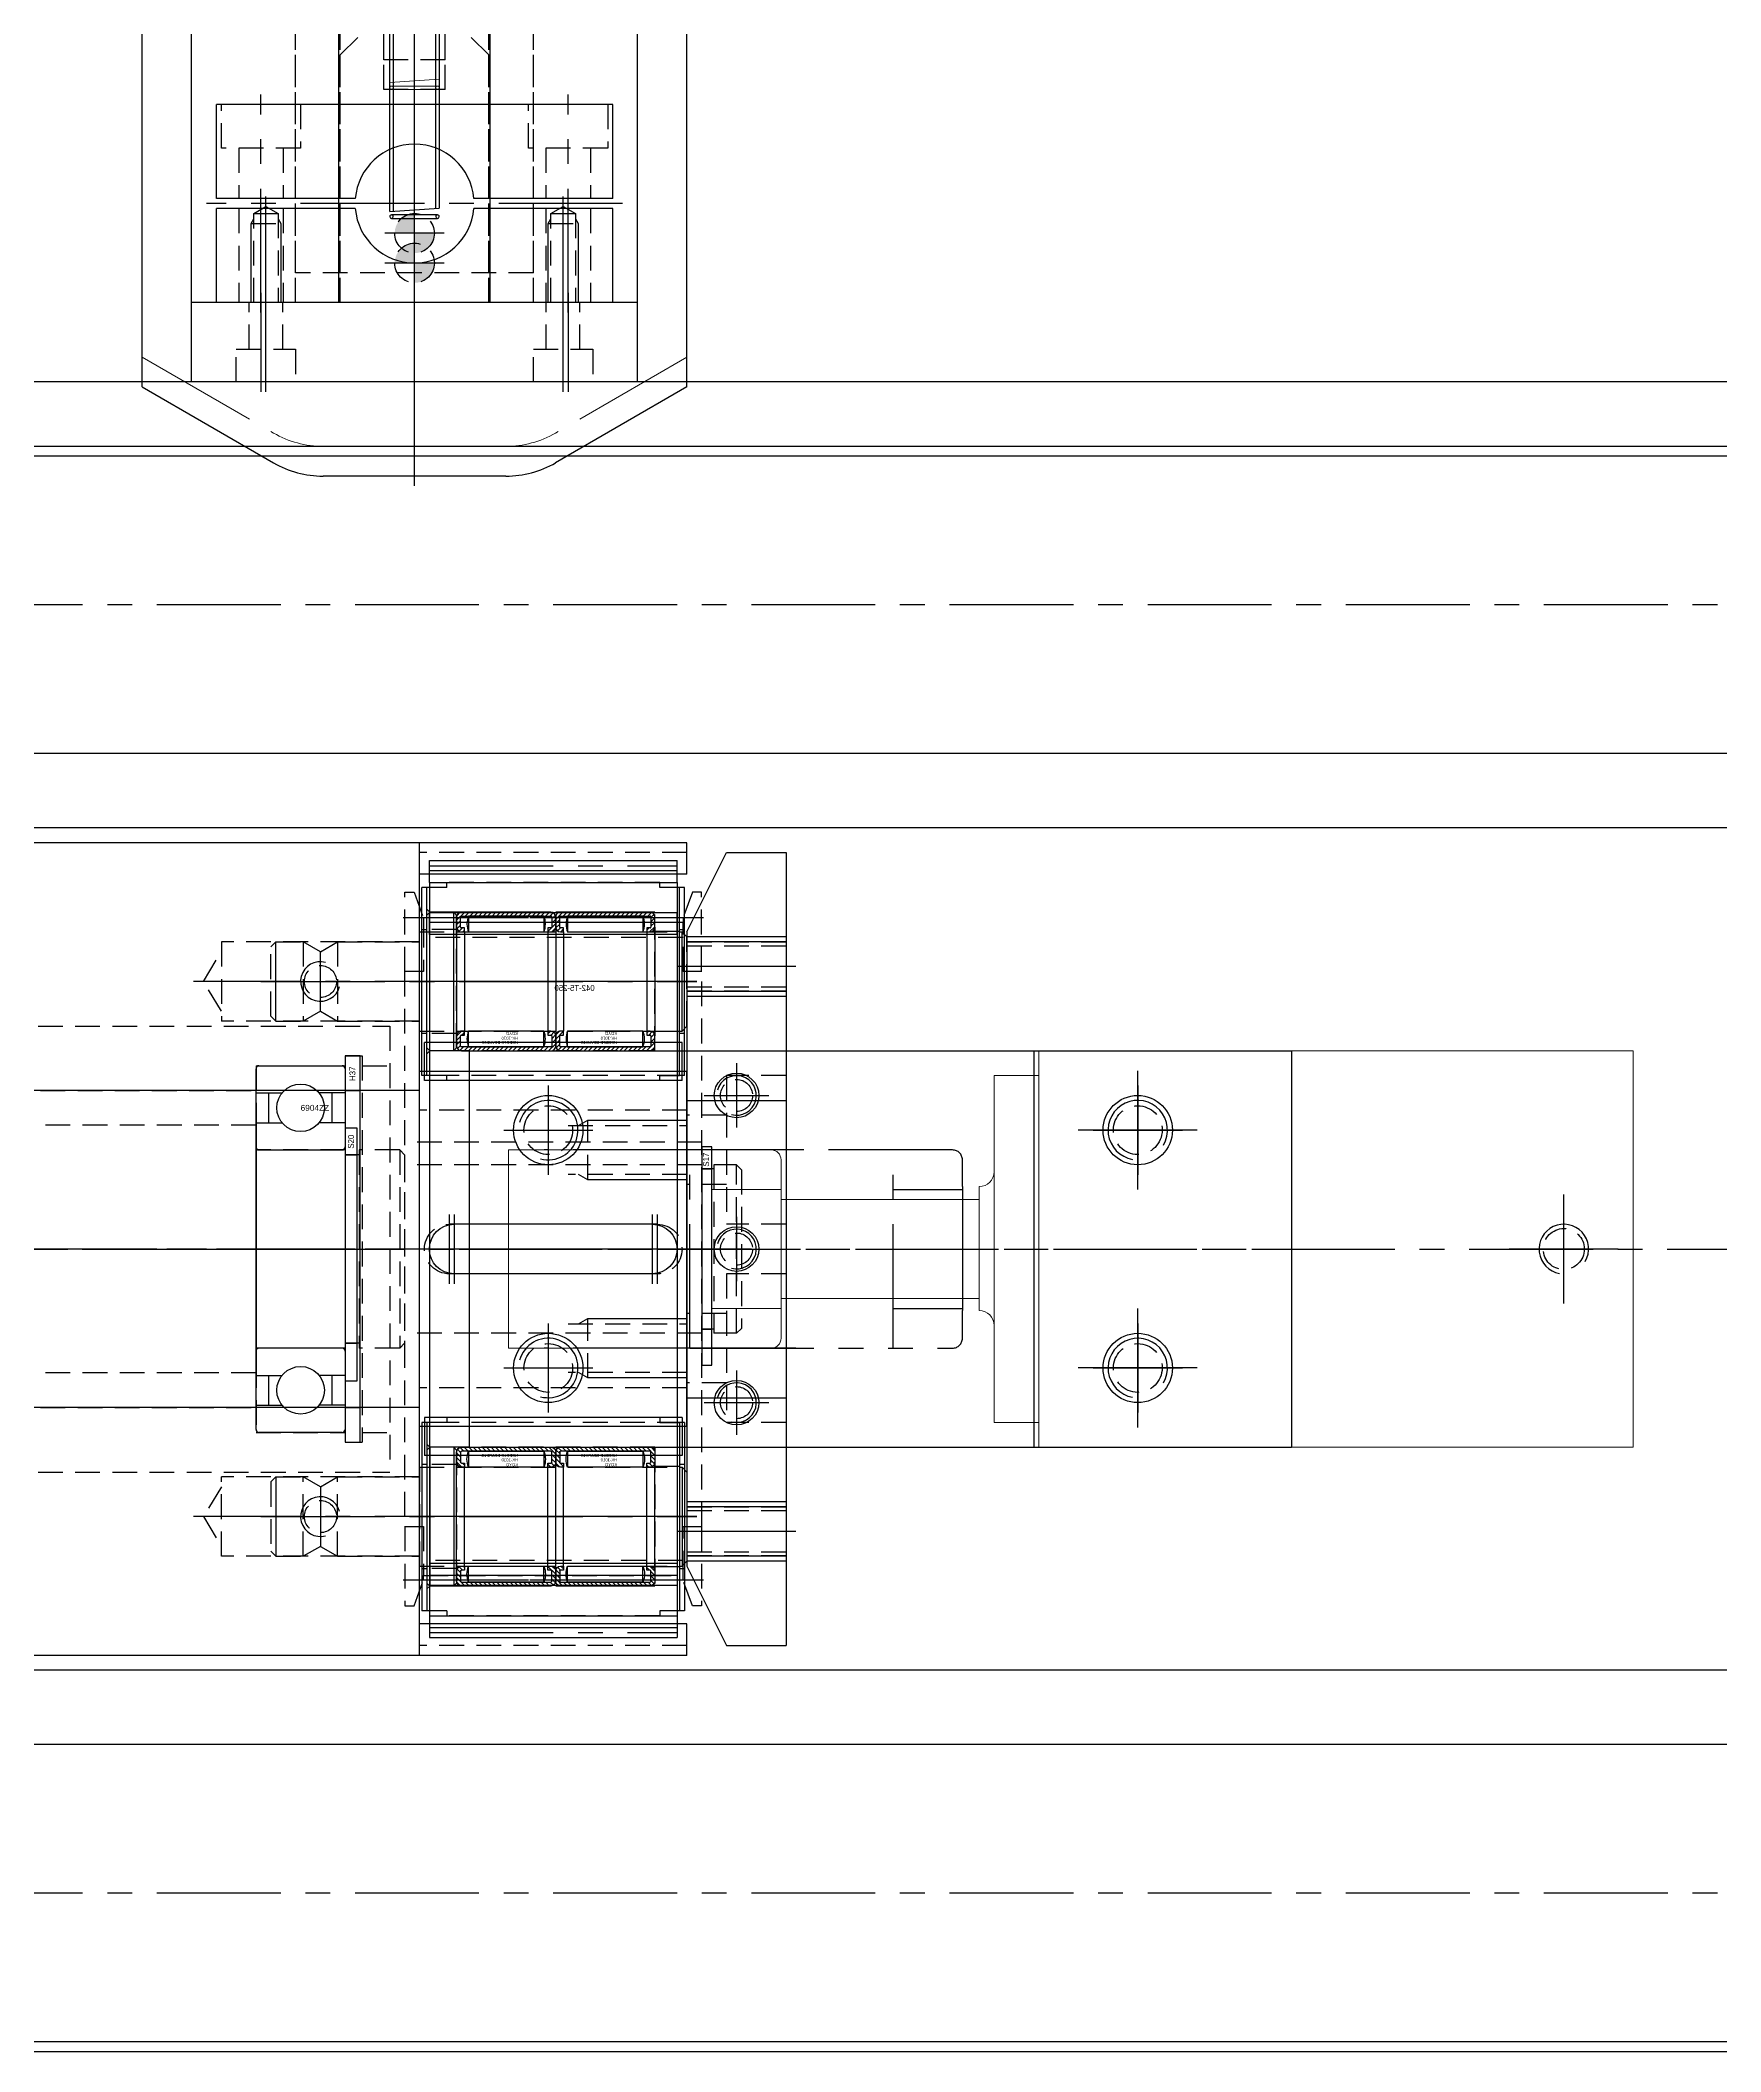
# Model space of a CAD drawing. Header units: inches. Extents: x 0 to 23821, y 0 to 11279.
# Drawn here: x 7632.9 to 7802.5, y 5111.8 to 5314.8 of the extents above; entities that cross this region are included whole.
import ezdxf
from ezdxf.enums import TextEntityAlignment as Align

# ---------------------------------------------------------------- set-up
doc = ezdxf.new("R2010")
doc.units = ezdxf.units.IN
doc.header["$LTSCALE"] = 10
doc.header["$MEASUREMENT"] = 0
for name, pattern in [('CENTER', [2, 1.25, -0.25, 0.25, -0.25]), ('HIDDEN', [0.375, 0.25, -0.125]), ('PHANTOM', [2.5, 1.25, -0.25, 0.25, -0.25, 0.25, -0.25])]:
    doc.linetypes.add(name, pattern=pattern)
doc.layers.get('Defpoints').update_dxf_attribs({"color": 8})
for name, color, linetype in [('11', 1, 'CENTER'), ('22', 2, 'HIDDEN'), ('44', 4, 'Continuous'), ('55', 5, 'Continuous'), ('66', 6, 'PHANTOM'), ('77', 40, 'HIDDEN'), ('99', 181, 'Continuous'), ('A', 8, 'Continuous'), ('B', 123, 'Continuous'), ('BOM-T', 4, 'Continuous'), ('G', 231, 'Continuous'), ('T', 3, 'Continuous'), ('Y', 60, 'Continuous')]:
    doc.layers.add(name, color=color, linetype=linetype)
doc.layers.add('33', color=3, linetype='PHANTOM', lineweight=9)
doc.layers.add('88', color=35, linetype='Continuous', lineweight=5)
doc.styles.add('SCI', font='')
doc.styles.get("Standard").update_dxf_attribs({"font": 'arial.ttf'})
doc.styles.get('SCI').set_extended_font_data('Gulim')
doc.dimstyles.new('SCH', dxfattribs={"dimtxt": 2.5, "dimasz": 2, "dimexe": 1.25, "dimexo": 0.625, "dimtad": 1, "dimdec": 8, "dimtxsty": 'SCI', "dimcen": 2.5, "dimclrd": 4, "dimclre": 4, "dimclrt": 7, "dimadec": 8, "dimazin": 2, "dimtfac": 1, "dimtdec": 8, "dimtmove": 0, "dimatfit": 3, "dimfxl": 1, "dimarcsym": 0})
pattern_1 = [(45, (0, 0), (-0.224506, 0.224506), [])]

# ---------------------------------------------------------------- blocks, each defined once
blk = doc.blocks.new('A$C21f345d0')
for p, q in [((6520, -12), (280, -12)), ((6520, -57), (280, -57)), ((6520, -142), (280, -142))]:
    blk.add_line(p, q)
at = {"layer": '11'}
for p, q in [((6520, -34.5), (280, -34.5)), ((279.95, -99.5), (6520, -99.5)), ((6520, -164.5), (280, -164.5))]:
    blk.add_line(p, q, dxfattribs=at)
at = {"layer": 'B'}
for p, q in [((6520, -19.5), (280, -19.5)), ((6520, -49.5), (280, -49.5)), ((6520, -149.5), (280, -149.5)), ((6520, -179.5), (280, -179.5))]:
    blk.add_line(p, q, dxfattribs=at)
at = {"layer": 'G'}
for p, q in [((6520, -18.5), (280, -18.5)), ((6520, -180.5), (280, -180.5))]:
    blk.add_line(p, q, dxfattribs=at)
blk = doc.blocks.new('A$Cc1844e05')
for p, q in [((-26.5, 5), (-27, 4.5)), ((-27, 4.5), (-27, -4.5)), ((0, 5), (-26.5, 5)), ((0, 5), (0, -5)), ((8.27, 4), (0, 4)), ((10, 3), (8.27, 4)), ((8.27, -4), (8.27, 4)), ((10, 3), (11.73, 4)), ((10, 3), (10, -3)), ((14.5, 4), (11.73, 4)), ((11.73, -4), (11.73, 4)), ((14.5, 4), (15, 3.5)), ((15, 3.5), (15, -3.5)), ((8.27, -4), (0, -4)), ((10, -3), (8.27, -4)), ((10, -3), (11.73, -4)), ((14.5, -4), (11.73, -4)), ((15, -3.5), (14.5, -4)), ((-27, -4.5), (-26.5, -5)), ((0, -5), (-26.5, -5))]:
    blk.add_line(p, q)
at = {"layer": '11'}
blk.add_line((16, 0), (-28, 0), dxfattribs=at)
at = {"layer": 'A'}
for p, q in [((-26.5, 5), (-26.5, -5)), ((14.5, 4), (14.5, -4))]:
    blk.add_line(p, q, dxfattribs=at)
blk = doc.blocks.new('A$Ce1fca09c')
h = blk.add_hatch()
h.set_pattern_fill('ANSI31', color=256, scale=0.1)
h.set_pattern_definition(pattern_1)
edge = h.paths.add_edge_path()
edge.add_line((9.2, 5.4), (9.2, 5))
edge.add_line((9.2, 5), (9.52, 5))
edge.add_arc((9.52, 5.48), 0.48, 270, 360)
edge.add_line((10, 5.48), (10, 6.52))
edge.add_arc((9.52, 6.52), 0.48, 0, 90)
edge.add_line((9.52, 7), (0.48, 7))
edge.add_arc((0.48, 6.52), 0.48, 90, 180)
edge.add_line((0, 6.52), (0, 5.48))
edge.add_arc((0.48, 5.48), 0.48, 180, 270)
edge.add_line((0.48, 5), (0.8, 5))
edge.add_line((0.8, 5), (0.8, 5.4))
edge.add_line((0.8, 5.4), (0.48, 5.4))
edge.add_line((0.48, 5.4), (0.4, 5.48))
edge.add_line((0.4, 5.48), (0.4, 6.52))
edge.add_line((0.4, 6.52), (0.48, 6.6))
edge.add_line((0.48, 6.6), (9.52, 6.6))
edge.add_line((9.52, 6.6), (9.6, 6.52))
edge.add_line((9.6, 6.52), (9.6, 5.48))
edge.add_line((9.6, 5.48), (9.52, 5.4))
edge.add_line((9.52, 5.4), (9.2, 5.4))
h = blk.add_hatch()
h.set_pattern_fill('ANSI31', color=256, scale=0.1)
h.set_pattern_definition(pattern_1)
edge = h.paths.add_edge_path()
edge.add_line((9.2, -5.4), (9.52, -5.4))
edge.add_line((9.52, -5.4), (9.6, -5.48))
edge.add_line((9.6, -5.48), (9.6, -6.52))
edge.add_line((9.6, -6.52), (9.52, -6.6))
edge.add_line((9.52, -6.6), (0.48, -6.6))
edge.add_line((0.48, -6.6), (0.4, -6.52))
edge.add_line((0.4, -6.52), (0.4, -5.48))
edge.add_line((0.4, -5.48), (0.48, -5.4))
edge.add_line((0.48, -5.4), (0.8, -5.4))
edge.add_line((0.8, -5.4), (0.8, -5))
edge.add_line((0.8, -5), (0.48, -5))
edge.add_arc((0.48, -5.48), 0.48, 90, 180)
edge.add_line((0, -5.48), (0, -6.52))
edge.add_arc((0.48, -6.52), 0.48, 180, 270)
edge.add_line((0.48, -7), (9.52, -7))
edge.add_arc((9.52, -6.52), 0.48, 270, 360)
edge.add_line((10, -6.52), (10, -5.48))
edge.add_arc((9.52, -5.48), 0.48, 0, 90)
edge.add_line((9.52, -5), (9.2, -5))
edge.add_line((9.2, -5), (9.2, -5.4))
for p, q in [((0, 6.52), (0, 5.48)), ((0.4, 5.48), (0.4, 6.52)), ((9.52, 7), (0.48, 7)), ((0.48, 6.6), (9.52, 6.6)), ((1.2, 6.6), (1.2, 5)), ((8.8, 6.6), (1.2, 6.6)), ((8.8, 6.6), (8.8, 5)), ((9.6, 6.52), (9.6, 5.48)), ((10, 5.48), (10, 6.52)), ((0, -5.48), (0, 5.48)), ((0.8, 5.4), (0.48, 5.4)), ((0.48, 5), (0.8, 5)), ((0.8, 5), (0.8, 5.4)), ((0.8, -5), (0.8, 5)), ((1.2, 5), (8.8, 5)), ((9.2, 5.4), (9.2, 5)), ((9.52, 5.4), (9.2, 5.4)), ((9.2, 5), (9.52, 5)), ((9.2, -5), (9.2, 5)), ((10, -5.48), (10, 5.48)), ((0, -5.48), (0, -6.52)), ((0.4, -6.52), (0.4, -5.48)), ((0.8, -5), (0.48, -5)), ((0.48, -5.4), (0.8, -5.4)), ((0.8, -5.4), (0.8, -5)), ((1.2, -6.6), (1.2, -5)), ((8.8, -5), (1.2, -5)), ((8.8, -6.6), (8.8, -5)), ((9.52, -5), (9.2, -5)), ((9.2, -5), (9.2, -5.4)), ((9.2, -5.4), (9.52, -5.4)), ((9.6, -5.48), (9.6, -6.52)), ((10, -6.52), (10, -5.48)), ((9.52, -6.6), (0.48, -6.6)), ((0.48, -7), (9.52, -7)), ((1.2, -6.6), (8.8, -6.6))]:
    blk.add_line(p, q)
for centre, radius, start, end in [((0.48, 6.52), 0.48, 90, 180), ((0.48, 6.52), 0.08, 90, 180), ((3.12, 5.8), 2.08, 157.3801, 202.6199), ((6.88, 5.8), 2.08, 337.3801, 22.6199), ((9.52, 6.52), 0.48, 0, 90), ((9.52, 6.52), 0.08, 0, 90), ((0.48, 5.48), 0.48, 180, 270), ((0.48, 5.48), 0.08, 180, 270), ((9.52, 5.48), 0.48, 270, 0), ((9.52, 5.48), 0.08, 270, 0), ((0.48, -5.48), 0.48, 90, 180), ((0.48, -5.48), 0.08, 90, 180), ((3.12, -5.8), 2.08, 157.3801, 202.6199), ((6.88, -5.8), 2.08, 337.3801, 22.6199), ((9.52, -5.48), 0.48, 0, 90), ((9.52, -5.48), 0.08, 0, 90), ((0.48, -6.52), 0.48, 180, 270), ((0.48, -6.52), 0.08, 180, 270), ((9.52, -6.52), 0.08, 270, 0), ((9.52, -6.52), 0.48, 270, 0)]:
    blk.add_arc(centre, radius, start, end)
at = {"layer": '11'}
blk.add_line((-1, 0), (11, 0), dxfattribs=at)
at = {"layer": 'BOM-T', "color": 4}
for s, p in [('NEEDLE BEARING', (3.81, 6.01)), ('HK-1010', (3.81, 5.58)), ('KOYO', (3.81, 5.09))]:
    blk.add_text(s, height=0.3, dxfattribs=at).set_placement(p)
blk = doc.blocks.new('A$C6554669a')
for p, q in [((0, 6.7), (0.3, 7)), ((0, 6.7), (0, -6.7)), ((0.3, 7), (2.7, 7)), ((2.7, 7), (3, 6.7)), ((3, 6.7), (3, -6.7)), ((0, -6.7), (0.3, -7)), ((0.3, -7), (2.7, -7)), ((2.7, -7), (3, -6.7))]:
    blk.add_line(p, q)
at = {"layer": '11'}
blk.add_line((-1, 0), (4, 0), dxfattribs=at)
at = {"layer": '22'}
for p, q in [((0, 5.25), (3, 5.25)), ((0, -5.25), (3, -5.25))]:
    blk.add_line(p, q, dxfattribs=at)
at = {"layer": 'A'}
for p, q in [((0.3, 7), (0.3, -7)), ((2.7, 7), (2.7, -7))]:
    blk.add_line(p, q, dxfattribs=at)
blk = doc.blocks.new('A$Cc8268a15')
for p, q in [((0.03, 9.3), (0.03, -9.7)), ((0.03, 9.3), (0.53, 9.3)), ((0.53, 9.3), (0.53, -9.7)), ((0.03, -9.7), (0.53, -9.7))]:
    blk.add_line(p, q)
at = {"layer": '11'}
blk.add_line((-0.97, -0.2), (1.53, -0.2), dxfattribs=at)
at = {"layer": '22'}
for p, q in [((0.03, 5.05), (0.53, 5.05)), ((0.53, -5.45), (0.03, -5.45))]:
    blk.add_line(p, q, dxfattribs=at)
blk = doc.blocks.new('A$C68f490c2')
for p, q in [((0, 9.5), (0, -9.5)), ((2, 9.5), (0, 9.5)), ((2, 10), (2, 9.5)), ((2, 10), (23.5, 10)), ((23.5, 10), (23.5, 9.5)), ((23.5, 9.5), (25.5, 9.5)), ((25.5, 9.5), (25.5, -9.5)), ((2.5, 7), (2.5, -7)), ((2.5, 7), (25.2, 7)), ((25.2, 7), (25.5, 7.3)), ((0, 5.05), (2.5, 5.05)), ((0, -5.05), (2.5, -5.05)), ((2.5, -7), (25.2, -7)), ((25.2, -7), (25.5, -7.3)), ((0, -9.5), (2, -9.5)), ((2, -9.5), (2, -10)), ((2, -10), (23.5, -10)), ((23.5, -9.5), (23.5, -10)), ((23.5, -9.5), (25.5, -9.5))]:
    blk.add_line(p, q)
at = {"layer": '11'}
blk.add_line((-1, 0), (26.5, 0), dxfattribs=at)
at = {"layer": 'A'}
blk.add_line((25.2, 7), (25.2, -7), dxfattribs=at)
blk = doc.blocks.new('A$C0417e222')
for p, q in [((-13, 0.5), (13, 0.5)), ((-13, 0.5), (-13, -3.33)), ((13, 0.5), (13, -3.33)), ((-13, -3.33), (13, -3.33))]:
    blk.add_line(p, q)
at = {"layer": '22'}
blk.add_line((-13, 0), (13, 0), dxfattribs=at)
blk = doc.blocks.new('A$C01905758')
for p, q in [((-161, 37.82), (-161, 41)), ((161, 41), (-161, 41)), ((-134, -41), (-134, 41)), ((134, -41), (134, 41)), ((161, 37.82), (161, 41)), ((-134, 37.82), (-161, 37.82)), ((161, 37.82), (134, 37.82)), ((-161, -17.92), (-161, 17.92)), ((-134, 17.92), (-161, 17.92)), ((161, 17.92), (134, 17.92)), ((161, -17.92), (161, 17.92)), ((134, 16), (-134, 16)), ((134, -16), (-134, -16)), ((-134, -17.92), (-161, -17.92)), ((161, -17.92), (134, -17.92)), ((-161, -41), (-161, -37.82)), ((-134, -37.82), (-161, -37.82)), ((161, -37.82), (134, -37.82)), ((161, -41), (161, -37.82)), ((161, -41), (-161, -41))]:
    blk.add_line(p, q)
for centre, radius in [((0, 0), 15), ((-62, 0), 7), ((0, 0), 6.1), ((62, 0), 7), ((-62, 0), 4.5), ((62, 0), 4.5)]:
    blk.add_circle(centre, radius)
at = {"layer": '11'}
for p, q in [((0, -46), (0, 46)), ((-124, 24), (-124, 30)), ((124, 24), (124, 30)), ((-162, 27), (-111.2, 27)), ((162, 27), (111.2, 27)), ((-147, 16), (-147, 8)), ((147, 16), (147, 8)), ((-151, 12), (-143, 12)), ((143, 12), (151, 12)), ((-162, 10), (-146.58, 10)), ((-62, -9), (-62, 9)), ((62, -9), (62, 9)), ((162, 10), (146.58, 10)), ((166, 0), (-166, 0)), ((-147, -8), (-147, -16)), ((147, -8), (147, -16)), ((-162, -10), (-146.58, -10)), ((162, -10), (146.58, -10)), ((-151, -12), (-143, -12)), ((143, -12), (151, -12)), ((-124, -24), (-124, -30)), ((124, -24), (124, -30)), ((-162, -27), (-111.2, -27)), ((162, -27), (111.2, -27))]:
    blk.add_line(p, q, dxfattribs=at)
at = {"layer": '22'}
for p, q in [((-134, 40), (-161, 40)), ((161, 40), (134, 40)), ((-134, 31), (-114, 31)), ((-114, 31), (-114, 23)), ((114, 31), (114, 23)), ((134, 31), (114, 31)), ((-112.2, 27), (-114, 30)), ((112.2, 27), (114, 30)), ((-114, 24), (-112.2, 27)), ((114, 24), (112.2, 27)), ((-134, 23), (-114, 23)), ((134, 23), (114, 23)), ((-134, 14), (-161, 14)), ((-149, 12.46), (-161, 12.46)), ((-151, 7), (-151, 13)), ((161, 14), (134, 14)), ((149, 12.46), (161, 12.46)), ((151, 7), (151, 13)), ((-161, 7.54), (-149, 7.54)), ((161, 7.54), (149, 7.54)), ((-161, -7.54), (-149, -7.54)), ((-151, -7), (-151, -13)), ((149, -7.54), (161, -7.54)), ((151, -13), (151, -7)), ((-149, -12.46), (-161, -12.46)), ((-134, -14), (-161, -14)), ((161, -14), (134, -14)), ((161, -12.46), (149, -12.46)), ((-134, -23), (-114, -23)), ((-114, -31), (-114, -23)), ((-114, -24), (-112.2, -27)), ((114, -24), (112.2, -27)), ((114, -31), (114, -23)), ((134, -23), (114, -23)), ((-112.2, -27), (-114, -30)), ((112.2, -27), (114, -30)), ((-134, -31), (-114, -31)), ((134, -31), (114, -31)), ((-134, -40), (-161, -40)), ((161, -40), (134, -40))]:
    blk.add_line(p, q, dxfattribs=at)
for centre, radius in [((-147, 12), 2.46), ((147, 12), 2.46), ((-62, 0), 8), ((62, 0), 8), ((-147, -12), 2.46), ((147, -12), 2.46)]:
    blk.add_circle(centre, radius, dxfattribs=at)
at = {"layer": '77'}
for centre in [(-124, 27), (124, 27), (-124, -27), (124, -27)]:
    blk.add_circle(centre, 1.62, dxfattribs=at)
at = {"layer": 'T'}
for p, q in [((-151, 13), (-161, 13)), ((-150.06, 12.46), (-151, 13)), ((150.06, 12.46), (151, 13)), ((151, 13), (161, 13)), ((-161, 7), (-151, 7)), ((-151, 7), (-150.06, 7.54)), ((151, 7), (150.06, 7.54)), ((161, 7), (151, 7)), ((-161, -7), (-151, -7)), ((-151, -7), (-150.06, -7.54)), ((150.06, -7.54), (151, -7)), ((151, -7), (161, -7)), ((-151, -13), (-161, -13)), ((-150.06, -12.46), (-151, -13)), ((151, -13), (150.06, -12.46)), ((161, -13), (151, -13))]:
    blk.add_line(p, q, dxfattribs=at)
for centre, radius, start, end in [((-124, 27), 2, 195, 105), ((124, 27), 2, 75, 345), ((-147, 12), 3, 255, 165), ((147, 12), 3, 255, 165), ((-147, -12), 3, 255, 165), ((147, -12), 3, 255, 165), ((-124, -27), 2, 255, 165), ((124, -27), 2, 15, 285)]:
    blk.add_arc(centre, radius, start, end, dxfattribs=at)
blk = doc.blocks.new('A$C5400204d')
for p, q in [((-10, 22), (-6, 30)), ((-6, 30), (0, 30)), ((0, 30), (0, -50)), ((-10, 22), (-10, -42)), ((-10, -42), (-6, -50)), ((-6, -50), (0, -50))]:
    blk.add_line(p, q)
at = {"layer": '11'}
for p, q in [((1, 18.5), (-11, 18.5)), ((1, 0), (-11, 0)), ((1, -20), (-11, -20)), ((1, -38.5), (-11, -38.5))]:
    blk.add_line(p, q, dxfattribs=at)
at = {"layer": '22'}
for p, q in [((0, 20.96), (-10, 20.96)), ((0, 16.04), (-10, 16.04)), ((-6, 7.5), (-6, -7.5)), ((0, 7.5), (-6, 7.5)), ((-6, 3.5), (-10, 3.5)), ((-6, -3.5), (-10, -3.5)), ((0, -7.5), (-6, -7.5)), ((-6, -12.5), (-6, -27.5)), ((0, -12.5), (-6, -12.5)), ((-6, -16.5), (-10, -16.5)), ((-6, -23.5), (-10, -23.5)), ((0, -27.5), (-6, -27.5)), ((0, -36.04), (-10, -36.04)), ((0, -40.96), (-10, -40.96))]:
    blk.add_line(p, q, dxfattribs=at)
at = {"layer": 'T'}
for p, q in [((0, 21.5), (-10, 21.5)), ((0, 15.5), (-10, 15.5)), ((0, -35.5), (-10, -35.5)), ((0, -41.5), (-10, -41.5))]:
    blk.add_line(p, q, dxfattribs=at)
blk = doc.blocks.new('A$C0fd4e748')
for p, q in [((-2.2, 12.5), (-2.2, -12.5)), ((0, 12.5), (-2.2, 12.5)), ((-1.2, 12.5), (-1.2, -12.5)), ((0, 12.5), (0, -12.5)), ((0, -12.5), (-2.2, -12.5))]:
    blk.add_line(p, q)
at = {"layer": '11'}
blk.add_line((-1.68, 12.5), (-1.68, -12.5), dxfattribs=at)
blk = doc.blocks.new('A$Ce3385b7c')
at = {"layer": 'B'}
for p, q in [((307.2, -3), (307.2, -77)), ((332.2, -3), (332.2, -77))]:
    blk.add_line(p, q, dxfattribs=at)
blk.add_blockref('A$C01905758', (172.2, -40))
at = {"layer": '22', "rotation": 180}
blk.add_blockref('A$C68f490c2', (332.45, -13), dxfattribs=at)
at = {"layer": '22', "xscale": -1}
blk.add_blockref('A$C68f490c2', (332.45, -67), dxfattribs=at)
at = {"layer": '44', "rotation": 180}
for name, p in [('A$Cc8268a15', (306.98, -13.2)), ('A$Cc8268a15', (332.98, -13.2)), ('A$Ce1fca09c', (319.95, -13)), ('A$Ce1fca09c', (329.95, -13))]:
    blk.add_blockref(name, p, dxfattribs=at)
at = {"layer": '44', "xscale": -1}
for name, p in [('A$Cc8268a15', (306.98, -66.8)), ('A$Cc8268a15', (332.98, -66.8)), ('A$Ce1fca09c', (319.95, -67)), ('A$Ce1fca09c', (329.95, -67))]:
    blk.add_blockref(name, p, dxfattribs=at)
at = {"layer": '77', "rotation": 180}
for name, p in [('A$C6554669a', (309.95, -13)), ('A$Cc1844e05', (306.2, -13))]:
    blk.add_blockref(name, p, dxfattribs=at)
at = {"layer": '77', "xscale": -1}
for name, p in [('A$C6554669a', (309.95, -67)), ('A$Cc1844e05', (306.2, -67))]:
    blk.add_blockref(name, p, dxfattribs=at)
at = {"layer": 'B', "xscale": -1, "rotation": 90}
blk.add_blockref('A$C0fd4e748', (319.7, -3), dxfattribs=at)
at = {"layer": 'B', "rotation": 90}
blk.add_blockref('A$C0fd4e748', (319.7, -77), dxfattribs=at)
at = {"layer": 'G'}
blk.add_blockref('A$C5400204d', (343.2, -30), dxfattribs=at)
at = {"layer": 'Y', "rotation": 180}
blk.add_blockref('A$C0417e222', (319.7, -22.5), dxfattribs=at)
at = {"layer": 'Y', "xscale": -1}
blk.add_blockref('A$C0417e222', (319.7, -57.5), dxfattribs=at)
blk = doc.blocks.new('A$Cc53e3cec')
for p, q in [((-14.98, 28), (-14.98, 36)), ((-14.98, 36), (-14.04, 36)), ((-14.04, 36), (-13.1, 33.42)), ((14.04, 36), (13.1, 33.42)), ((14.98, 36), (14.04, 36)), ((14.98, 28), (14.98, 36)), ((-13.1, 33.42), (-13.1, 32.94)), ((-13.1, 28), (-13.1, 32.94)), ((-13.1, 32.94), (13.1, 32.94)), ((13.1, 33.42), (13.1, 32.94)), ((13.1, 32.94), (13.1, 28)), ((-13.1, 31.44), (13.1, 31.44)), ((-15, 28), (-13.1, 28)), ((-15, -28), (-15, 28)), ((13.1, 28), (15, 28)), ((15, 28), (15, -28)), ((-15, 10.8), (15, 10.8)), ((-15, 8.5), (15, 8.5)), ((-15, -8.5), (15, -8.5)), ((-13.1, -28), (-15, -28)), ((-14.98, -28), (-14.98, -36)), ((-13.1, -32.94), (-13.1, -28)), ((15, -28), (13.1, -28)), ((13.1, -28), (13.1, -32.94)), ((14.98, -28), (14.98, -36)), ((-13.1, -31.44), (13.1, -31.44)), ((-14.04, -36), (-13.1, -33.42)), ((13.1, -32.94), (-13.1, -32.94)), ((-13.1, -33.42), (-13.1, -32.94)), ((13.1, -33.42), (13.1, -32.94)), ((14.04, -36), (13.1, -33.42)), ((-14.98, -36), (-14.04, -36)), ((14.98, -36), (14.04, -36))]:
    blk.add_line(p, q)
at = {"layer": '11'}
for p, q in [((-15.15, 33.42), (15.15, 33.42)), ((-16, 0), (16, 0)), ((-15.15, -33.42), (15.15, -33.42))]:
    blk.add_line(p, q, dxfattribs=at)
at = {"layer": 'BOM-T', "style": 'SCI'}
blk.add_text('042-T5-250', height=0.6, dxfattribs=at).set_placement((-4.18, 26.35), align=Align.MIDDLE_LEFT)
blk = doc.blocks.new('A$Ccc1bbfdf')
for p, q in [((33.5, 15), (33.5, 0)), ((40.5, 15), (33.5, 15)), ((40.5, 15), (40.5, 4)), ((33.5, 13), (40.5, 13)), ((40.5, 7), (33.5, 7)), ((44, 4), (40.5, 4)), ((44, 4), (44.5, 3.5)), ((44.5, 3.5), (44.5, -48.5)), ((-39.5, 0), (-39.5, -45)), ((33.5, 0), (-39.5, 0)), ((-36.7, -4), (-39.5, -4)), ((-36.7, -3), (-36.7, -42)), ((-35, -3), (-36.7, -3)), ((-35, -3), (-35, -42)), ((-26, -4), (-35, -4)), ((-26, -4), (-26, -41)), ((44.5, -6.5), (-26, -6.5)), ((44.5, -38.5), (-26, -38.5)), ((-36.7, -41), (-39.5, -41)), ((-35, -42), (-36.7, -42)), ((-26, -41), (-35, -41)), ((33.5, -45), (-39.5, -45)), ((33.5, -45), (33.5, -60)), ((44, -49), (44.5, -48.5)), ((44, -49), (40.5, -49)), ((40.5, -49), (40.5, -60)), ((40.5, -52), (33.5, -52)), ((33.5, -58), (40.5, -58)), ((40.5, -60), (33.5, -60))]:
    blk.add_line(p, q)
at = {"layer": '11'}
for p, q in [((32.5, 10), (41.5, 10)), ((45.5, -22.5), (-38.5, -22.5)), ((32.5, -55), (41.5, -55))]:
    blk.add_line(p, q, dxfattribs=at)
blk = doc.blocks.new('A$Cf63996e3')
for p, q in [((0.3, 18.5), (8.7, 18.5)), ((0, -18.2), (0, 18.2)), ((9, 18.2), (9, -18.2)), ((0, 15.75), (2.63, 15.75)), ((1.31, 12.75), (1.31, 15.75)), ((9, 15.75), (6.37, 15.75)), ((7.69, 12.75), (7.69, 15.75)), ((0, 12.75), (2.63, 12.75)), ((9, 12.75), (6.37, 12.75)), ((0.3, 10), (8.7, 10)), ((8.7, -10), (0.3, -10)), ((0, -12.75), (2.63, -12.75)), ((1.31, -15.75), (1.31, -12.75)), ((9, -12.75), (6.37, -12.75)), ((7.69, -15.75), (7.69, -12.75)), ((0, -15.75), (2.63, -15.75)), ((9, -15.75), (6.37, -15.75)), ((8.7, -18.5), (0.3, -18.5))]:
    blk.add_line(p, q)
for centre in [(4.5, 14.25), (4.5, -14.25)]:
    blk.add_circle(centre, 2.4)
for centre, start, end in [((0.3, 18.2), 90, 180), ((8.7, 18.2), 0, 90), ((0.3, 10.3), 180, 270), ((8.7, 10.3), 270, 0), ((0.3, -10.3), 90, 180), ((8.7, -10.3), 0, 90), ((0.3, -18.2), 180, 270), ((8.7, -18.2), 270, 360)]:
    blk.add_arc(centre, 0.3, start, end)
at = {"layer": '11'}
blk.add_line((-1, 0), (10, 0), dxfattribs=at)
at = {"layer": 'BOM-T', "color": 4}
blk.add_text('6904ZZ', height=0.6, dxfattribs=at).set_placement((4.5, 13.95))
blk = doc.blocks.new('A$C88ba8112')
for p, q in [((0, 19.5), (0, -19.5)), ((1.5, 19.5), (0, 19.5)), ((1.5, -19.5), (1.5, 19.5)), ((0, 16), (1.5, 16)), ((0, -16), (1.5, -16)), ((0, -19.5), (1.5, -19.5))]:
    blk.add_line(p, q)
at = {"layer": '11'}
blk.add_line((-1, 0), (2.65, 0), dxfattribs=at)
at = {"layer": 'BOM-T', "color": 4, "style": 'SCI'}
blk.add_text('H37', height=0.6, rotation=90, dxfattribs=at).set_placement((0.73, 16.97), align=Align.MIDDLE_LEFT)
blk = doc.blocks.new('A$Ccc436072')
for p, q in [((0, 12.2), (0, -13.3)), ((1.2, 12.2), (0, 12.2)), ((1.2, -13.3), (1.2, 12.2)), ((0, 9.5), (1.2, 9.5)), ((0, -9.5), (1.2, -9.5)), ((0, -13.3), (1.2, -13.3))]:
    blk.add_line(p, q)
at = {"layer": '11'}
blk.add_line((-1, 0), (2.35, 0), dxfattribs=at)
at = {"layer": 'BOM-T', "color": 4, "style": 'SCI'}
blk.add_text('S20', height=0.6, rotation=90, dxfattribs=at).set_placement((0.58, 10.14), align=Align.MIDDLE_LEFT)
blk = doc.blocks.new('A$Ce71b497e')
for p, q in [((-69.5, 12.5), (0, 12.5)), ((-69.5, 12.5), (-69.5, -12.5)), ((0, 12.5), (0, -12.5)), ((-118.5, 8), (-118, 8.5)), ((-118, 8.5), (-115.7, 8.5)), ((-118, -8.5), (-118, 8.5)), ((-115.7, 8.5), (-115.7, -8.5)), ((-114.5, 8.5), (-114.5, -8.5)), ((-114.5, 8.5), (-84.5, 8.5)), ((-84.5, 9.5), (-84, 10)), ((-84.5, 9.5), (-84.5, -9.5)), ((-84, 10), (-79.9, 10)), ((-84, 10), (-84, -10)), ((-79.9, 10), (-79.9, -10)), ((-79.9, 9.5), (-78.5, 9.5)), ((-78.5, 10), (-69.5, 10)), ((-78.5, 10), (-78.5, -10)), ((0, 10), (39, 10)), ((40, 9), (39, 10)), ((39, -10), (39, 10)), ((40, 9), (40, -9)), ((-118.5, 8), (-118.5, -8)), ((-115.7, 8.1), (-114.5, 8.1)), ((-110, 2.5), (-89, 2.5)), ((7.5, 3), (32.5, 3)), ((-110, -2.5), (-89, -2.5)), ((7.5, -3), (32.5, -3)), ((-118.5, -8), (-118, -8.5)), ((-115.7, -8.1), (-114.5, -8.1)), ((-118, -8.5), (-115.7, -8.5)), ((-114.5, -8.5), (-84.5, -8.5)), ((-84.5, -9.5), (-84, -10)), ((-84, -10), (-79.9, -10)), ((-79.9, -9.5), (-78.5, -9.5)), ((-78.5, -10), (-69.5, -10)), ((0, -10), (39, -10)), ((40, -9), (39, -10)), ((-69.5, -12.5), (0, -12.5))]:
    blk.add_line(p, q)
for centre, radius, start, end in [((-110, 0), 2.5, 90, 270), ((-89, 0), 2.5, 270, 90), ((7.5, 0), 3, 90, 270), ((32.5, 0), 3, 270, 90)]:
    blk.add_arc(centre, radius, start, end)
at = {"layer": '11'}
for p, q in [((-110, 3.5), (-110, -3.5)), ((-89, 3.5), (-89, -3.5)), ((7.5, 4), (7.5, -4)), ((32.5, 4), (32.5, -4)), ((-119.5, 0), (41, 0))]:
    blk.add_line(p, q, dxfattribs=at)
blk = doc.blocks.new('A$Cbf61ef9c')
for p, q in [((-10, 0), (10, 0)), ((-10, -5), (10, -5))]:
    blk.add_line(p, q)
for centre, start, end in [((-10, -2.5), 90, 270), ((10, -2.5), 270, 90)]:
    blk.add_arc(centre, 2.5, start, end)
at = {"layer": '11'}
for p, q in [((-10, 1), (-10, -6)), ((10, 1), (10, -6)), ((-13.5, -2.5), (13.5, -2.5))]:
    blk.add_line(p, q, dxfattribs=at)
blk = doc.blocks.new('A$C2076e855')
for p, q in [((0, 10.3), (0, -11.72)), ((1, 10.3), (0, 10.3)), ((1, -11.72), (1, 10.3)), ((0, 8.1), (1, 8.1)), ((0, -8.1), (1, -8.1)), ((0, -11.72), (1, -11.72))]:
    blk.add_line(p, q)
at = {"layer": '11'}
blk.add_line((-1, 0), (2.15, 0), dxfattribs=at)
at = {"layer": 'BOM-T', "color": 4, "style": 'SCI'}
blk.add_text('S17', height=0.6, rotation=90, dxfattribs=at).set_placement((0.43, 8.32), align=Align.MIDDLE_LEFT)
blk = doc.blocks.new('A$C8f3e2505')
at = {"xscale": -1}
blk.add_blockref('A$Cc53e3cec', (147.5, 0), dxfattribs=at)
at = {"layer": '22', "xscale": -1}
for name, p in [('A$Ccc1bbfdf', (91.5, 22.5)), ('A$Ce71b497e', (48, 0))]:
    blk.add_blockref(name, p, dxfattribs=at)
at = {"layer": '44'}
for name, p in [('A$Cf63996e3', (117.5, 0)), ('A$C88ba8112', (126.5, 0)), ('A$Ccc436072', (126.5, 0)), ('A$C2076e855', (162.5, 0))]:
    blk.add_blockref(name, p, dxfattribs=at)
at = {"layer": '44', "xscale": -1}
blk.add_blockref('A$Cbf61ef9c', (147.5, 2.5), dxfattribs=at)
at = {"layer": 'B', "rotation": 270}
blk.add_blockref('A$C0fd4e748', (147.5, 31.74), dxfattribs=at)
at = {"layer": 'B', "xscale": -1, "rotation": 270}
blk.add_blockref('A$C0fd4e748', (147.5, -31.74), dxfattribs=at)
blk = doc.blocks.new('A$C1d24d074')
blk.add_blockref('A$Ce3385b7c', (-172.2, 40))
at = {"layer": '77'}
blk.add_blockref('A$C8f3e2505', (0, 0), dxfattribs=at)
blk = doc.blocks.new('A$C6d156dc0')
for p, q in [((-5, 32), (-1, 40)), ((-1, 40), (5, 40)), ((5, 40), (5, -40)), ((-5, 32), (-5, -32)), ((-5, 15), (5, 15)), ((-5, -15), (5, -15)), ((-5, -32), (-1, -40)), ((-1, -40), (5, -40))]:
    blk.add_line(p, q)
at = {"layer": '11'}
for p, q in [((6, 28.5), (-6, 28.5)), ((0, 18.5), (0, 12.5)), ((-3, 15.5), (3, 15.5)), ((0, 3), (0, -3)), ((-3, 0), (3, 0)), ((0, -12.5), (0, -18.5)), ((-3, -15.5), (3, -15.5)), ((6, -28.5), (-6, -28.5))]:
    blk.add_line(p, q, dxfattribs=at)
at = {"layer": '22'}
for p, q in [((5, 30.57), (-5, 30.57)), ((5, 26.43), (-5, 26.43)), ((5, -26.43), (-5, -26.43)), ((5, -30.57), (-5, -30.57))]:
    blk.add_line(p, q, dxfattribs=at)
for centre in [(0, 15.5), (0, 0), (0, -15.5)]:
    blk.add_circle(centre, 1.62, dxfattribs=at)
at = {"layer": 'T'}
for p, q in [((5, 31), (-5, 31)), ((5, 26), (-5, 26)), ((5, -26), (-5, -26)), ((5, -31), (-5, -31))]:
    blk.add_line(p, q, dxfattribs=at)
for centre in [(0, 15.5), (0, 0), (0, -15.5)]:
    blk.add_arc(centre, 2, 255, 165, dxfattribs=at)
blk = doc.blocks.new('A$C4e3b2c50')
for p, q in [((-8.12, 8), (-8.12, -32)), ((-8.12, 8), (74.88, 8)), ((13.88, 8), (13.88, -32)), ((48.88, 8), (48.88, -32)), ((74.88, 8), (74.88, -32)), ((-8.12, -32), (74.88, -32))]:
    blk.add_line(p, q)
for centre, radius in [((18.88, 3.5), 2.25), ((-0.12, 0), 3.5), ((59.38, 0), 3.5), ((18.88, -12), 2.25), ((-0.12, -24), 3.5), ((59.38, -24), 3.5), ((18.88, -27.5), 2.25)]:
    blk.add_circle(centre, radius)
at = {"layer": '11'}
for p, q in [((18.88, 6.75), (18.88, 0.25)), ((-0.12, 4.5), (-0.12, -4.5)), ((59.38, 4.5), (59.38, -4.5)), ((15.63, 3.5), (22.13, 3.5)), ((-4.62, 0), (4.38, 0)), ((54.88, 0), (63.88, 0)), ((18.88, -8.75), (18.88, -15.25)), ((-9.12, -12), (75.88, -12)), ((-0.12, -19.5), (-0.12, -28.5)), ((59.38, -19.5), (59.38, -28.5)), ((-4.62, -24), (4.38, -24)), ((18.88, -24.25), (18.88, -30.75)), ((54.88, -24), (63.88, -24)), ((15.63, -27.5), (22.13, -27.5))]:
    blk.add_line(p, q, dxfattribs=at)
blk = doc.blocks.new('zxgbse54w5s')
for p, q in [((41446.6, 6321.13), (41446.6, 6286.13)), ((41451.1, 6321.13), (41446.6, 6321.13)), ((41424.1, 6313.63), (41397.6, 6313.63)), ((41397.6, 6293.63), (41397.6, 6313.63)), ((41418.1, 6293.63), (41418.1, 6313.63)), ((41425.1, 6309.93), (41425.1, 6312.63)), ((41418.1, 6309.63), (41425.1, 6309.63)), ((41425.1, 6309.93), (41425.1, 6297.43)), ((41445.1, 6309.93), (41445.1, 6297.43)), ((41425.1, 6308.63), (41445.1, 6308.63)), ((41425.1, 6298.63), (41445.1, 6298.63)), ((41418.1, 6297.63), (41425.1, 6297.63)), ((41425.1, 6294.63), (41425.1, 6297.43)), ((41397.6, 6293.63), (41424.1, 6293.63)), ((41451.1, 6286.13), (41446.6, 6286.13))]:
    blk.add_line(p, q)
blk.add_lwpolyline([(41451.1, 6323.63), (41511.1, 6323.63), (41511.1, 6283.63), (41451.1, 6283.63)], close=True)
for centre, radius, start, end in [((41424.1, 6312.63), 1, 0, 90), ((41445.1, 6311.43), 1.5, 270, 0), ((41445.1, 6295.93), 1.5, 0, 90), ((41424.1, 6294.63), 1, 270, 0)]:
    blk.add_arc(centre, radius, start, end)
at = {"layer": '11'}
for p, q in [((41461.1, 6309.63), (41461.1, 6321.63)), ((41467.1, 6315.63), (41455.1, 6315.63)), ((41504.1, 6298.13), (41504.1, 6309.13)), ((41509.6, 6303.63), (41498.6, 6303.63)), ((41461.1, 6285.63), (41461.1, 6297.63)), ((41467.1, 6291.63), (41455.1, 6291.63))]:
    blk.add_line(p, q, dxfattribs=at)
at = {"layer": '22'}
for centre, radius in [((41461.1, 6315.63), 2.46), ((41504.1, 6303.63), 2.07), ((41461.1, 6291.63), 2.46)]:
    blk.add_circle(centre, radius, dxfattribs=at)
at = {"layer": '66'}
for p, q in [((41442.4, 6313.63), (41415.9, 6313.63)), ((41415.9, 6293.63), (41415.9, 6313.63)), ((41436.4, 6293.63), (41436.4, 6313.63)), ((41443.4, 6309.93), (41443.4, 6312.63)), ((41436.4, 6309.63), (41443.4, 6309.63)), ((41443.4, 6309.93), (41443.4, 6297.43)), ((41436.4, 6297.63), (41443.4, 6297.63)), ((41443.4, 6294.63), (41443.4, 6297.43)), ((41415.9, 6293.63), (41442.4, 6293.63))]:
    blk.add_line(p, q, dxfattribs=at)
for centre, start, end in [((41442.4, 6312.63), 0, 90), ((41442.4, 6294.63), 270, 0)]:
    blk.add_arc(centre, 1, start, end, dxfattribs=at)
at = {"layer": 'T'}
for centre, radius in [((41461.1, 6315.63), 3), ((41504.1, 6303.63), 2.5), ((41461.1, 6291.63), 3)]:
    blk.add_arc(centre, radius, 330, 260, dxfattribs=at)
blk = doc.blocks.new('A$C63e3f792')
blk.add_blockref('A$C4e3b2c50', (0.12, 0))
at = {"layer": '88'}
blk.add_blockref('zxgbse54w5s', (-41401.6, -6315.63), dxfattribs=at)
at = {"layer": 'G'}
blk.add_blockref('A$C6d156dc0', (19, -12), dxfattribs=at)
blk = doc.blocks.new('A$Cd2531419')
for p, q in [((-22.5, 0), (-22.5, -8)), ((-22.5, 0), (22.5, 0)), ((22.5, 0), (22.5, -8)), ((-22.5, -8), (22.5, -8))]:
    blk.add_line(p, q)
at = {"layer": '11'}
for p, q in [((-15.5, -9), (-15.5, 1)), ((-15, 1), (-15, -9)), ((15, 1), (15, -9)), ((15.5, -9), (15.5, 1))]:
    blk.add_line(p, q, dxfattribs=at)
at = {"layer": '22'}
for p, q in [((-18, -3.3), (-18, 0)), ((-12, 0), (-12, -3.3)), ((12, -3.3), (12, 0)), ((18, 0), (18, -3.3)), ((-12, -3.3), (-18, -3.3)), ((-16.7, -3.3), (-16.7, -8)), ((-13.3, -3.3), (-13.3, -8)), ((18, -3.3), (12, -3.3)), ((13.3, -3.3), (13.3, -8)), ((16.7, -3.3), (16.7, -8))]:
    blk.add_line(p, q, dxfattribs=at)
blk = doc.blocks.new('A$C2c0f4723')
for p, q in [((-7.5, 0), (7.35, 0)), ((7.35, 0), (7.35, -34.5)), ((22.65, 0), (37.5, 0)), ((22.65, 0), (22.65, -34.5)), ((-7.5, 0), (-7.5, -50)), ((37.5, 0), (37.5, -50)), ((8.85, -36), (21.15, -36)), ((-7.5, -50), (37.5, -50))]:
    blk.add_line(p, q)
for centre, start, end in [((8.85, -34.5), 180, 270), ((21.15, -34.5), 270, 0)]:
    blk.add_arc(centre, 1.5, start, end)
at = {"layer": '11'}
for p, q in [((0, 1), (0, -10.71)), ((15, 1), (15, -51)), ((30, 1), (30, -10.71))]:
    blk.add_line(p, q, dxfattribs=at)
at = {"layer": '22'}
for p, q in [((-1.23, -9), (-1.23, 0)), ((1.23, 0), (1.23, -9)), ((28.77, -9), (28.77, 0)), ((31.23, 0), (31.23, -9)), ((1.5, -8), (-1.5, -8)), ((31.5, -8), (28.5, -8)), ((0, -9.71), (-1.23, -9)), ((1.23, -9), (-1.23, -9)), ((1.23, -9), (0, -9.71)), ((30, -9.71), (28.77, -9)), ((31.23, -9), (28.77, -9)), ((31.23, -9), (30, -9.71)), ((11.9, -36), (11.9, -43.5)), ((18.1, -36), (18.1, -43.5)), ((11.9, -43.5), (18.1, -43.5))]:
    blk.add_line(p, q, dxfattribs=at)
at = {"layer": 'T'}
for p, q in [((-1.5, -8), (-1.5, 0)), ((1.5, 0), (1.5, -8)), ((28.5, -8), (28.5, 0)), ((31.5, 0), (31.5, -8)), ((-1.23, -8.47), (-1.5, -8)), ((1.5, -8), (1.23, -8.47)), ((28.77, -8.47), (28.5, -8)), ((31.5, -8), (31.23, -8.47))]:
    blk.add_line(p, q, dxfattribs=at)
blk = doc.blocks.new('A$Cce047270')
for p, q in [((-4.5, 0), (-4.5, -9.5)), ((-4.5, 0), (35.5, 0)), ((35.5, 0), (35.5, -9.5)), ((-4.5, -9.5), (9.52, -9.5)), ((21.48, -9.5), (35.5, -9.5)), ((-4.5, -10.5), (-4.5, -20)), ((-4.5, -10.5), (9.52, -10.5)), ((21.48, -10.5), (35.5, -10.5)), ((35.5, -10.5), (35.5, -20)), ((-4.5, -20), (35.5, -20))]:
    blk.add_line(p, q)
for start, end in [(4.7802, 175.2198), (184.7802, 355.2198)]:
    blk.add_arc((15.5, -10), 6, start, end)
at = {"layer": '11'}
for p, q in [((0, 1), (0, -21)), ((15.5, 2), (15.5, -22)), ((31, 1), (31, -21)), ((-5.5, -10), (36.5, -10))]:
    blk.add_line(p, q, dxfattribs=at)
at = {"layer": '22'}
for p, q in [((-2.25, -9.5), (-2.25, 0)), ((2.25, -9.5), (2.25, 0)), ((28.75, -9.5), (28.75, 0)), ((33.25, -9.5), (33.25, 0)), ((-2.25, -15.6), (-2.25, -10.5)), ((2.25, -15.6), (2.25, -10.5)), ((28.75, -15.6), (28.75, -10.5)), ((33.25, -15.6), (33.25, -10.5)), ((-4, -20), (-4, -15.6)), ((-4, -15.6), (4, -15.6)), ((4, -15.6), (4, -20)), ((27, -20), (27, -15.6)), ((27, -15.6), (35, -15.6)), ((35, -15.6), (35, -20))]:
    blk.add_line(p, q, dxfattribs=at)
blk = doc.blocks.new('A$C36da0cf6')
for p, q in [((2.32, 35), (-2.32, 35)), ((-2.32, 34.65), (2.32, 34.65)), ((2.5, 34.3), (-2.5, 33.95)), ((-2.5, 0.7), (-2.5, 33.95)), ((-2.15, 33.97), (-2.15, 0.72)), ((2.15, 1.03), (2.15, 34.28)), ((2.5, 34.3), (2.5, 1.05)), ((2.32, 8.8), (-2.32, 8.8)), ((-2.32, 8.45), (2.32, 8.45)), ((2.5, 8.1), (-2.5, 7.75)), ((-2.5, 0.7), (2.5, 1.05)), ((2.32, 0.35), (-2.32, 0.35)), ((-2.32, 0), (2.32, 0))]:
    blk.add_line(p, q)
for centre, start, end in [((-2.32, 34.82), 90, 179.9999), ((-2.32, 34.82), 179.9999, 270), ((-2.32, 34.82), 0.0001, 90), ((-2.32, 34.82), 270, 0.0001), ((2.32, 34.82), 90, 179.9999), ((2.32, 34.82), 179.9999, 270), ((2.32, 34.82), 270, 0.0001), ((2.32, 34.82), 0.0001, 90), ((-2.32, 8.62), 90, 179.9999), ((-2.32, 8.62), 179.9999, 270), ((-2.32, 8.62), 0.0001, 90), ((-2.32, 8.62), 270, 0.0001), ((2.32, 8.62), 90, 179.9999), ((2.32, 8.62), 179.9999, 270), ((2.32, 8.62), 270, 0.0001), ((2.32, 8.62), 0.0001, 90), ((-2.32, 0.17), 90, 180.0001), ((-2.32, 0.17), 180.0001, 270), ((-2.32, 0.17), 359.9999, 90), ((-2.32, 0.17), 270, 359.9999), ((2.32, 0.17), 90, 180.0001), ((2.32, 0.17), 180.0001, 270), ((2.32, 0.17), 270, 359.9999), ((2.32, 0.17), 359.9999, 90)]:
    blk.add_arc(centre, 0.175, start, end)
at = {"layer": '11'}
blk.add_line((0, 35.37), (0, -0.71), dxfattribs=at)
at = {"layer": '33'}
for p, q in [((2.5, 21.3), (-2.5, 20.95)), ((2.32, 22), (-2.32, 22)), ((-2.32, 21.65), (2.32, 21.65))]:
    blk.add_line(p, q, dxfattribs=at)
for centre, start, end in [((-2.32, 21.82), 90, 179.9999), ((-2.32, 21.82), 179.9999, 270), ((-2.32, 21.82), 0.0001, 90), ((-2.32, 21.82), 270, 0.0001), ((2.32, 21.82), 90, 179.9999), ((2.32, 21.82), 179.9999, 270), ((2.32, 21.82), 270, 0.0001), ((2.32, 21.82), 0.0001, 90)]:
    blk.add_arc(centre, 0.175, start, end, dxfattribs=at)
at = {"layer": '66'}
for p, q in [((2.5, 15.3), (-2.5, 14.95)), ((2.32, 16), (-2.32, 16)), ((-2.32, 15.65), (2.32, 15.65))]:
    blk.add_line(p, q, dxfattribs=at)
for centre, start, end in [((-2.32, 15.82), 90, 179.9999), ((-2.32, 15.82), 179.9999, 270), ((-2.32, 15.82), 0.0001, 90), ((-2.32, 15.82), 270, 0.0001), ((2.32, 15.82), 90, 179.9999), ((2.32, 15.82), 179.9999, 270), ((2.32, 15.82), 270, 0.0001), ((2.32, 15.82), 0.0001, 90)]:
    blk.add_arc(centre, 0.175, start, end, dxfattribs=at)
blk = doc.blocks.new('A$Cfa555e22')
at = {"layer": '22'}
h = blk.add_hatch(color=256, dxfattribs=at)
h.dxf.hatch_style = 1
h.paths.add_polyline_path([(0, -2, 0.414214), (-2, -4), (0, -4)])
h.paths.add_polyline_path([(2, -4), (0, -4), (0, -6, 0.414214)])
for p, q in [((-9.23, 17.5), (9.23, 17.5)), ((-27.5, 8.5), (-14.23, 16.16)), ((27.5, 8.5), (14.23, 16.16)), ((-27.5, 8.5), (-27.5, -44.5)), ((27.5, 8.5), (27.5, -44.5)), ((-27.5, -44.5), (27.5, -44.5))]:
    blk.add_line(p, q)
for centre, start, end in [((-9.23, 7.5), 90, 120), ((9.23, 7.5), 60, 90)]:
    blk.add_arc(centre, 10, start, end)
at = {"layer": '11'}
for p, q in [((0, 18.5), (0, -45.5)), ((-3, -4), (3, -4))]:
    blk.add_line(p, q, dxfattribs=at)
at = {"layer": '22'}
for p, q in [((-7.5, 0), (-7.5, -25)), ((7.5, 0), (7.5, -25)), ((-3.1, -21.5), (3.1, -21.5)), ((-3.1, -21.5), (-3.1, -28)), ((3.1, -21.5), (3.1, -28)), ((-7.5, -25), (-4.5, -28)), ((7.5, -25), (4.5, -28))]:
    blk.add_line(p, q, dxfattribs=at)
blk.add_circle((0, -4), 2, dxfattribs=at)
at = {"layer": '77'}
for p, q in [((-12, 0), (12, 0)), ((-12, 0), (-12, -28)), ((12, 0), (12, -28)), ((-12, -28), (12, -28))]:
    blk.add_line(p, q, dxfattribs=at)
blk = doc.blocks.new('A$Cd959084c')
for name, p in [('A$Cd2531419', (0, 0)), ('A$C2c0f4723', (-15, -8))]:
    blk.add_blockref(name, p)
at = {"layer": '33'}
blk.add_blockref('A$Cfa555e22', (0, -11), dxfattribs=at)
at = {"layer": '55'}
blk.add_blockref('A$Cce047270', (-15.5, -8), dxfattribs=at)
at = {"layer": '99'}
blk.add_blockref('A$C36da0cf6', (0, -51.5), dxfattribs=at)
at = {"layer": 'G'}
blk.add_blockref('A$Cfa555e22', (0, -8), dxfattribs=at)
blk = doc.blocks.new('A$C5f50f6ba')
at = {"rotation": 180}
blk.add_blockref('A$Cd959084c', (133.5, 87.5), dxfattribs=at)
for name, p in [('A$C1d24d074', (0, 0)), ('A$C63e3f792', (147, 12))]:
    blk.add_blockref(name, p)
blk = doc.blocks.new('*D374')
at = {"color": 4, "lineweight": -2, "transparency": 16777216}
for p, q in [((7537.14, 5330.42), (7537.14, 5891.69)), ((8237.14, 5307.93), (8237.14, 5891.69)), ((7587.14, 5860.44), (8187.14, 5860.44))]:
    blk.add_line(p, q, dxfattribs=at)
at = {"color": 4, "transparency": 16777216}
for points in [[(7587.14, 5868.77), (7587.14, 5852.11), (7537.14, 5860.44)], [(8187.14, 5868.77), (8187.14, 5852.11), (8237.14, 5860.44)]]:
    blk.add_solid(points, dxfattribs=at)
at = {"layer": 'Defpoints', "color": 0, "transparency": 16777216}
for p in [(8237.14, 5860.44), (7537.14, 5314.79, -227228.55), (8237.14, 5292.31, -227228.55)]:
    blk.add_point(p, dxfattribs=at)
at = {"color": 7, "transparency": 16777216, "insert": (7887.14, 5908.15), "char_height": 62.5, "attachment_point": 5, "style": 'SCI'}
blk.add_mtext('700', dxfattribs=at)
blk = doc.blocks.new('*D377')
at = {"color": 4, "lineweight": -2, "transparency": 16777216}
for p, q in [((1437.14, 5307.93), (1437.14, 6026.78)), ((8237.14, 5307.93), (8237.14, 6026.78)), ((1487.14, 5995.53), (8187.14, 5995.53))]:
    blk.add_line(p, q, dxfattribs=at)
at = {"color": 4, "transparency": 16777216}
for points in [[(1487.14, 6003.87), (1487.14, 5987.2), (1437.14, 5995.53)], [(8187.14, 6003.87), (8187.14, 5987.2), (8237.14, 5995.53)]]:
    blk.add_solid(points, dxfattribs=at)
at = {"layer": 'Defpoints', "color": 0, "transparency": 16777216}
for p in [(8237.14, 5995.53), (1437.14, 5292.31, -227228.55), (8237.14, 5292.31, -227228.55)]:
    blk.add_point(p, dxfattribs=at)
at = {"color": 7, "transparency": 16777216, "insert": (4837.14, 6043.2), "char_height": 62.5, "attachment_point": 5, "style": 'SCI'}
blk.add_mtext('6800', dxfattribs=at)

msp = doc.modelspace()

# ---------------------------------------------------------------- block references
for name, p in [('A$C21f345d0', (1437.14339049, 5292.30962586, -227228.55083111)), ('A$C5f50f6ba', (7537.14339049, 5192.80962586, -227228.55083111))]:
    msp.add_blockref(name, p)

# ---------------------------------------------------------------- dimensions: what is measured, and where the dimension line sits
for base, p1, picture, middle in [((8237.1433904861, 5995.5336042826), (1437.1433904861, 5292.3096258602, -227228.5508311124), '*D377', (4837.1433904861, 6043.1992167993)), ((8237.1433904861, 5860.4408056766), (7537.1433904861, 5314.7908204812, -227228.5508311124), '*D374', (7887.1433904861, 5908.1480293784))]:
    dim = msp.add_linear_dim(base=base, p1=p1, p2=(8237.1433904861, 5292.3096258602, -227228.5508311124), dimstyle='SCH', override={"dimscale": 25})
    dim.commit()
    dim.dimension.update_dxf_attribs({"geometry": picture, "text_midpoint": middle})

doc.saveas('drawing.dxf')
